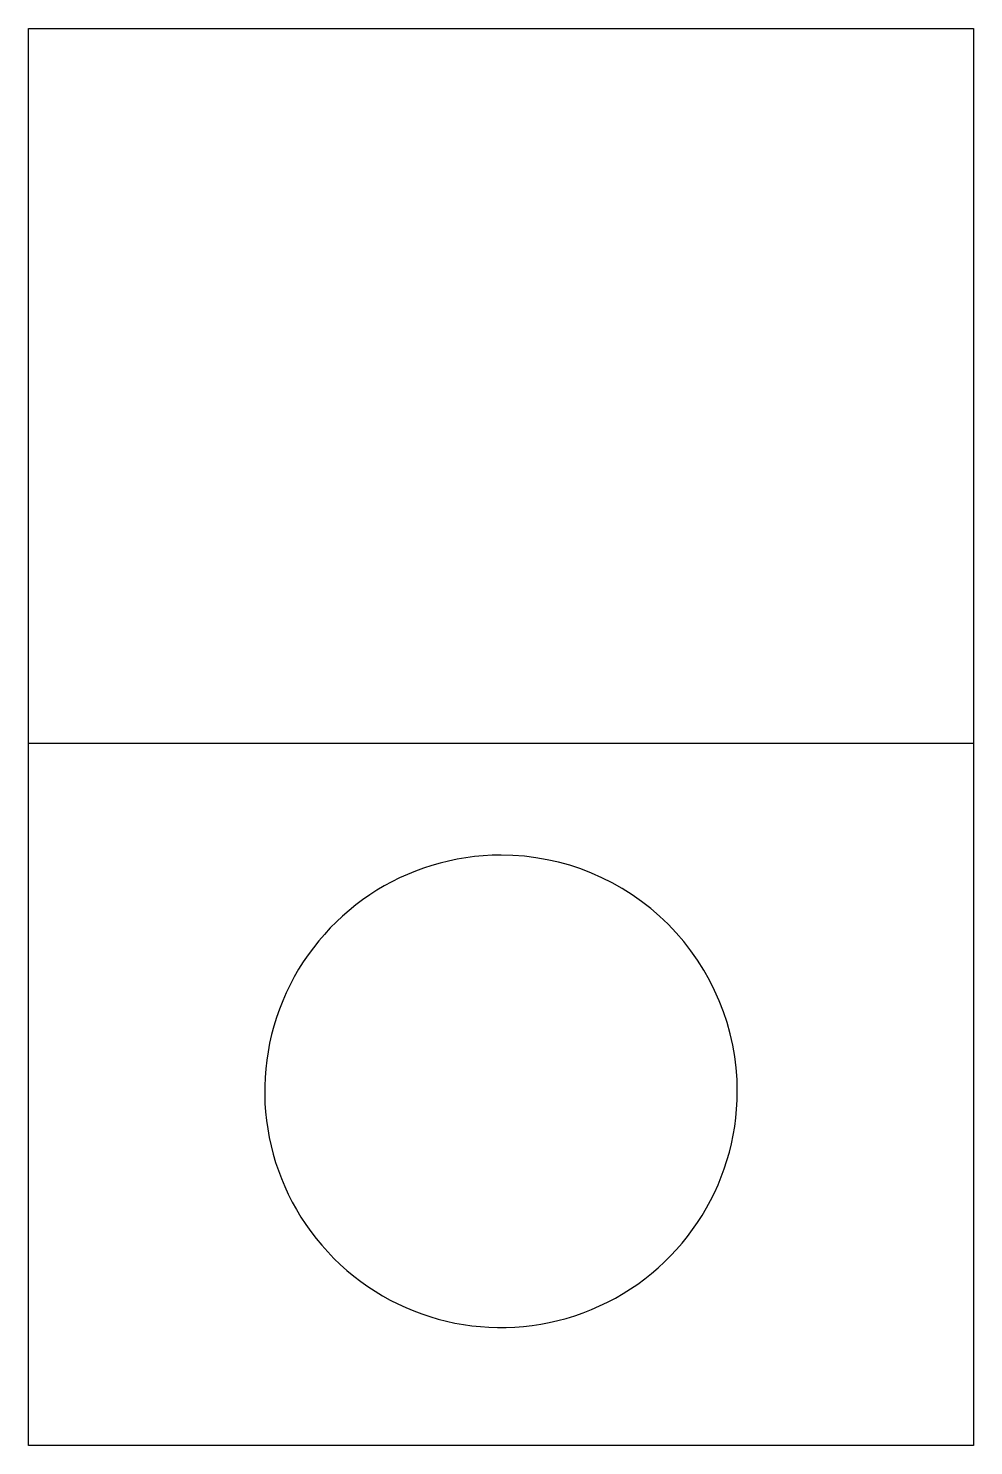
# Model space of a CAD drawing. Extents: x 0 to 56.7, y 0 to 85.
import ezdxf

# ---------------------------------------------------------------- set-up
doc = ezdxf.new("R2010")
doc.units = 0
doc.layers.add('Lag_1', color=7, linetype='CONTINUOUS')
doc.layers.add('Lag_2', color=7, linetype='CONTINUOUS')

msp = doc.modelspace()

# ---------------------------------------------------------------- linework, layer by layer
at = {"layer": 'Lag_1', "color": 7}
for points in [[(0, 85.03937), (56.692913, 85.03937), (56.692913, 0), (0, 0)], [(28.346457, 35.433071)]]:
    msp.add_lwpolyline(points, close=True, dxfattribs=at)
for points in [[(28.346457, 35.433071), (22.613921, 35.433071), (17.445848, 31.979875), (15.252101, 26.683702)], [(38.368443, 31.281828), (35.710447, 33.939824), (32.105431, 35.433071), (28.346457, 35.433071)], [(42.519685, 21.259843), (42.519685, 25.018816), (41.026438, 28.623832), (38.368443, 31.281828)], [(15.252101, 26.683702), (13.058355, 21.38753), (14.270956, 15.291372), (18.324471, 11.237857)], [(33.770316, 8.165487), (39.066489, 10.359233), (42.519685, 15.527307), (42.519685, 21.259843)], [(18.324471, 11.237857), (22.377986, 7.184342), (28.474144, 5.97174), (33.770316, 8.165487)]]:
    msp.add_open_spline(points, degree=3, dxfattribs=at)
at = {"layer": 'Lag_2', "color": 7}
msp.add_lwpolyline([(0, 42.144687), (56.692913, 42.144687)], dxfattribs=at)

doc.saveas('drawing.dxf')
